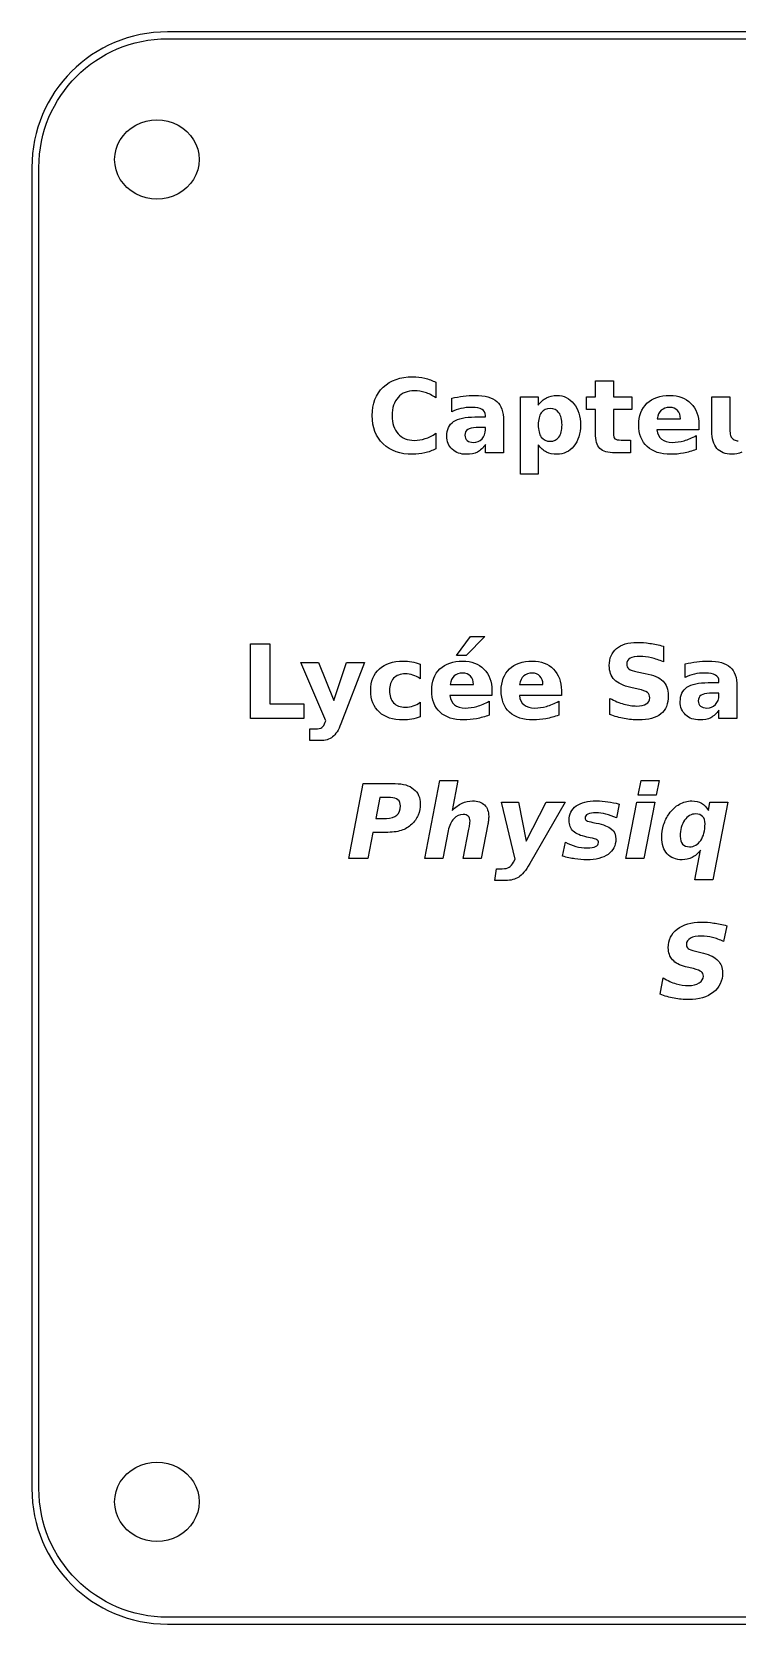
# Model space of a CAD drawing. Extents: x 0 to 60.3, y 0 to 60.3.
# Drawn here: x 0 to 26.7, y 0 to 60.3 of the extents above; entities that cross this region are included whole.
import ezdxf

# ---------------------------------------------------------------- set-up
doc = ezdxf.new("R2010")
doc.units = 0
doc.layers.add('Calque_1', color=7, linetype='CONTINUOUS')

msp = doc.modelspace()

# ---------------------------------------------------------------- linework, layer by layer
at = {"layer": 'Calque_1', "color": 7}
for p, q in [((55.1322, 60.264358), (5.1322, 60.264358)), ((5.1322, 60.000686), (55.1322, 60.000686)), ((5.1322, 60.000686), (5.1322, 60.000686)), ((-0.000612, 55.131545), (-0.000612, 5.13155)), ((0.265013, 5.13155), (0.265013, 55.131545)), ((55.1322, 0.26436), (5.1322, 0.26436)), ((5.1322, 0.00069), (55.1322, 0.00069))]:
    msp.add_line(p, q, dxfattribs=at)
at = {"layer": 'Calque_1', "color": 5}
for p, q in [((6.33229, 55.432292), (6.33229, 55.432292)), ((6.33229, 4.632292), (6.33229, 4.632292))]:
    msp.add_line(p, q, dxfattribs=at)
at = {"layer": 'Calque_1', "color": 6}
for p, q in [((21.329041, 47.054611), (22.007379, 47.054612)), ((21.329041, 46.452064), (21.329041, 47.054611)), ((22.007379, 47.054612), (22.007379, 46.452065)), ((15.286514, 46.999662), (15.286514, 46.414168)), ((18.484941, 43.5227), (18.484941, 46.452065)), ((18.484941, 46.452065), (19.163281, 46.452065)), ((19.163281, 46.452065), (19.163281, 46.141318)), ((20.991766, 45.966995), (20.991766, 46.452064)), ((20.991766, 46.452064), (21.329041, 46.452064)), ((22.007379, 46.452065), (22.706561, 46.452065)), ((22.706561, 46.452065), (22.706561, 45.966996)), ((25.730666, 45.15602), (25.730666, 46.452065)), ((25.730666, 46.452065), (26.412795, 46.452065)), ((26.412795, 46.452065), (26.412795, 46.239847)), ((15.889062, 45.877936), (15.889062, 46.395217)), ((19.614244, 46.010576), (19.614244, 46.010576)), ((21.329041, 45.966995), (20.991766, 45.966995)), ((21.329041, 45.066964), (21.329041, 45.966995)), ((22.706561, 45.966996), (22.007379, 45.966996)), ((22.007379, 45.966996), (22.007379, 45.066965)), ((16.766355, 45.688461), (17.166158, 45.688461)), ((17.166162, 45.284876), (16.813725, 45.284867)), ((17.166158, 45.688461), (17.166158, 45.741511)), ((17.166162, 45.207186), (17.166162, 45.284876)), ((17.850182, 45.540665), (17.850182, 44.329886)), ((17.850182, 45.540657), (17.850182, 45.540665)), ((25.241807, 45.20339), (23.655857, 45.20339)), ((23.663436, 45.622142), (24.54452, 45.622142)), ((25.241807, 45.396661), (25.241807, 45.39666)), ((25.241807, 45.39666), (25.241807, 45.20339)), ((15.286514, 45.070748), (15.286514, 44.48526)), ((17.166158, 44.329886), (17.166158, 44.644424)), ((19.163281, 44.636847), (19.163281, 44.636844)), ((19.163281, 44.636844), (19.163281, 43.5227)), ((22.29918, 44.814955), (22.647824, 44.814955)), ((22.647824, 44.814955), (22.647824, 44.329885)), ((25.141382, 44.981699), (25.141382, 44.458734)), ((25.730647, 45.156022), (25.730666, 45.15602)), ((17.850182, 44.329886), (17.166158, 44.329886)), ((22.647824, 44.329885), (22.066119, 44.329885)), ((19.163281, 43.5227), (18.484941, 43.5227)), ((16.065277, 36.666946), (16.599611, 37.379392)), ((17.13584, 37.379392), (16.436658, 36.666946)), ((16.599611, 37.379392), (17.13584, 37.379392)), ((8.277638, 37.104645), (9.007137, 37.104645)), ((8.277638, 34.275705), (8.277638, 37.104645)), ((9.007137, 37.104645), (9.007137, 34.827093)), ((23.896496, 37.01559), (23.896496, 36.416832)), ((23.896496, 37.015589), (23.896496, 37.01559)), ((10.174336, 36.397884), (10.852675, 36.397884)), ((11.119844, 34.194231), (10.174336, 36.397884)), ((10.852675, 36.397884), (11.423011, 34.957834)), ((11.423011, 34.957834), (11.90808, 36.397884)), ((12.586419, 36.397884), (11.693967, 34.074856)), ((11.90808, 36.397884), (12.586419, 36.397884)), ((14.699124, 36.331566), (14.699124, 35.778284)), ((14.699124, 36.331556), (14.699124, 36.331566)), ((16.436658, 36.666946), (16.065277, 36.666946)), ((24.720735, 35.823755), (24.720735, 36.341036)), ((15.828427, 35.567961), (16.70951, 35.567961)), ((18.458412, 35.567961), (19.339496, 35.567961)), ((22.901724, 36.045449), (23.212471, 35.982919)), ((25.598028, 35.63428), (25.997832, 35.63428)), ((25.997832, 35.63428), (25.997832, 35.68733)), ((17.406797, 35.149209), (15.820847, 35.149209)), ((17.406797, 35.34248), (17.406797, 35.342479)), ((17.406797, 35.342479), (17.406797, 35.149209)), ((20.036783, 35.149209), (18.450833, 35.149209)), ((20.036783, 35.34248), (20.036783, 35.342479)), ((20.036783, 35.342479), (20.036783, 35.149209)), ((21.874741, 34.423497), (21.874741, 35.039308)), ((22.949095, 35.389846), (22.666769, 35.452376)), ((25.997836, 35.230695), (25.645399, 35.230686)), ((25.997836, 35.153005), (25.997836, 35.230695)), ((26.681856, 35.486484), (26.681856, 34.275705)), ((26.681856, 35.486476), (26.681856, 35.486484)), ((9.007137, 34.827093), (10.288024, 34.827093)), ((10.288024, 34.827093), (10.288024, 34.275705)), ((14.699124, 34.893405), (14.699124, 34.338228)), ((17.306373, 34.927518), (17.306373, 34.404553)), ((19.936358, 34.927518), (19.936358, 34.404553)), ((25.997832, 34.275705), (25.997832, 34.590243)), ((10.288024, 34.275705), (8.277638, 34.275705)), ((10.5154, 33.438203), (10.5154, 33.883481)), ((10.5154, 33.883481), (10.727618, 33.883481)), ((11.100894, 34.135491), (11.119844, 34.194231)), ((26.681856, 34.275705), (25.997832, 34.275705)), ((10.907624, 33.438203), (10.5154, 33.438203)), ((11.989557, 28.984037), (12.540944, 31.812974)), ((12.540944, 31.812974), (13.751723, 31.812974)), ((14.869659, 28.984036), (15.44189, 31.932348)), ((15.44189, 31.932348), (16.124019, 31.932348)), ((16.124019, 31.932348), (15.902327, 30.795467)), ((22.941515, 31.379064), (23.051414, 31.932346)), ((23.625539, 31.379064), (22.941515, 31.379064)), ((23.051414, 31.932346), (23.733542, 31.932346)), ((23.733542, 31.932346), (23.625539, 31.379064)), ((13.170018, 31.284324), (13.014645, 30.494191)), ((13.569822, 31.284327), (13.170018, 31.284324)), ((17.772494, 31.106212), (18.412937, 31.106212)), ((18.28599, 28.957502), (17.772494, 31.106212)), ((18.412937, 31.106212), (18.704737, 29.635846)), ((18.704737, 29.635846), (19.456974, 31.106212)), ((20.182683, 31.106212), (18.839268, 28.783184)), ((19.456974, 31.106212), (20.182683, 31.106212)), ((22.22149, 31.039894), (22.121066, 30.513139)), ((22.221491, 31.03991), (22.22149, 31.039894)), ((22.479183, 28.984034), (22.89225, 31.106212)), ((22.89225, 31.106212), (23.574379, 31.106212)), ((23.574379, 31.106212), (23.159417, 28.984034)), ((25.599923, 30.795465), (25.656773, 31.106212)), ((25.599925, 30.795462), (25.599923, 30.795465)), ((25.656773, 31.106212), (26.340796, 31.106212)), ((26.340796, 31.106212), (25.770461, 28.176848)), ((13.014645, 30.494191), (13.418238, 30.494191)), ((17.253318, 30.276289), (17.001309, 28.984034)), ((17.253297, 30.276295), (17.253318, 30.276289)), ((21.2324, 30.342619), (21.355562, 30.319879)), ((12.908537, 29.965544), (12.719056, 28.984037)), ((13.389816, 29.965544), (12.908537, 29.965544)), ((15.754532, 30.028072), (15.549893, 28.984036)), ((16.321075, 28.984034), (16.535188, 30.090598)), ((20.086045, 29.065523), (20.188364, 29.597963)), ((21.130085, 29.764708), (21.006923, 29.787448)), ((12.719056, 28.984037), (11.989557, 28.984037)), ((15.549893, 28.984036), (14.869659, 28.984036)), ((17.001309, 28.984034), (16.321075, 28.984034)), ((18.22346, 28.843814), (18.28599, 28.957502)), ((23.159417, 28.984034), (22.479183, 28.984034)), ((24.885582, 29.421734), (24.885583, 29.421733)), ((25.086437, 28.176848), (25.304339, 29.290992)), ((17.516696, 28.146531), (17.586806, 28.591809)), ((17.586806, 28.591809), (17.800919, 28.591809)), ((17.927868, 28.146531), (17.516696, 28.146531)), ((25.770461, 28.176848), (25.086437, 28.176848)), ((26.294371, 26.432246), (26.176893, 25.833489)), ((26.294369, 26.432253), (26.294371, 26.432246)), ((25.113911, 25.465898), (25.413289, 25.391998)), ((25.03243, 24.810298), (24.734946, 24.884198)), ((23.77239, 23.840155), (23.887971, 24.455967))]:
    msp.add_line(p, q, dxfattribs=at)
at = {"layer": 'Calque_1', "color": 7}
for points in [[(5.1322, 60.264358), (2.291199, 60.264358), (-0.000612, 57.972546), (-0.000612, 55.131545)], [(0.265013, 55.131545), (0.265013, 57.830544), (2.433202, 60.000686), (5.1322, 60.000686)], [(-0.000612, 5.13155), (-0.000612, 2.29054), (2.291199, 0.00069), (5.1322, 0.00069)], [(5.1322, 0.26436), (2.433202, 0.26436), (0.265013, 2.43255), (0.265013, 5.13155)]]:
    msp.add_open_spline(points, degree=3, dxfattribs=at)
at = {"layer": 'Calque_1', "color": 5}
for points in [[(3.13229, 55.432292), (3.13229, 55.96819), (3.437248, 56.463381), (3.93229, 56.73133)], [(3.93229, 56.73133), (4.427332, 56.999279), (5.037248, 56.999279), (5.53229, 56.73133)], [(5.53229, 56.73133), (6.027332, 56.463381), (6.33229, 55.96819), (6.33229, 55.432292)], [(3.93229, 54.133254), (3.437248, 54.401203), (3.13229, 54.896394), (3.13229, 55.432292)], [(6.33229, 55.432292), (6.33229, 54.896394), (6.027332, 54.401203), (5.53229, 54.133254)], [(5.53229, 54.133254), (5.037248, 53.865305), (4.427332, 53.865305), (3.93229, 54.133254)], [(3.93229, 5.93133), (4.427332, 6.199279), (5.037248, 6.199279), (5.53229, 5.93133)], [(3.13229, 4.632292), (3.13229, 5.16819), (3.437248, 5.663381), (3.93229, 5.93133)], [(5.53229, 5.93133), (6.027332, 5.663381), (6.33229, 5.16819), (6.33229, 4.632292)], [(3.93229, 3.333254), (3.437248, 3.601203), (3.13229, 4.096394), (3.13229, 4.632292)], [(6.33229, 4.632292), (6.33229, 4.096394), (6.027332, 3.601203), (5.53229, 3.333254)], [(5.53229, 3.333254), (5.037248, 3.065305), (4.427332, 3.065305), (3.93229, 3.333254)]]:
    msp.add_open_spline(points, degree=3, dxfattribs=at)
at = {"layer": 'Calque_1', "color": 6}
for points in [[(13.293182, 46.813968), (13.56856, 47.077977), (13.941836, 47.209981), (14.41301, 47.209981)], [(14.41301, 47.209981), (14.570911, 47.209981), (14.722495, 47.192298), (14.867763, 47.156931)], [(14.867763, 47.156931), (15.013031, 47.121558), (15.152615, 47.069135), (15.286514, 46.999662)], [(12.880115, 45.741509), (12.880115, 46.193736), (13.017804, 46.551222), (13.293182, 46.813968)], [(13.857833, 46.431219), (13.708776, 46.264476), (13.634247, 46.034574), (13.634247, 45.741511)], [(14.471749, 46.681333), (14.21153, 46.681333), (14.006891, 46.597962), (13.857833, 46.431219)], [(14.886711, 46.616913), (14.755338, 46.65986), (14.617018, 46.681333), (14.471749, 46.681333)], [(15.286514, 46.414168), (15.151352, 46.506383), (15.018084, 46.573964), (14.886711, 46.616913)], [(15.889062, 46.395217), (16.03433, 46.43059), (16.18023, 46.457117), (16.326761, 46.474797)], [(16.326761, 46.474797), (16.473292, 46.493744), (16.619824, 46.503217), (16.766355, 46.503217)], [(16.766355, 46.503217), (17.149105, 46.503217), (17.425115, 46.427425), (17.594384, 46.275841)], [(19.163281, 46.141318), (19.256758, 46.265111), (19.36034, 46.356062), (19.474028, 46.414169)], [(19.474028, 46.414169), (19.587716, 46.473542), (19.718457, 46.503229), (19.866252, 46.503229)], [(19.866252, 46.503229), (20.127735, 46.503229), (20.342479, 46.399015), (20.510485, 46.190586)], [(23.276897, 46.205742), (23.486588, 46.404065), (23.774598, 46.503226), (24.140927, 46.503226)], [(24.140927, 46.503226), (24.474412, 46.503226), (24.740947, 46.402801), (24.940533, 46.201952)], [(16.237705, 46.008677), (16.112648, 45.979624), (15.996434, 45.936043), (15.889062, 45.877936)], [(16.643193, 46.052257), (16.497925, 46.052257), (16.362762, 46.03773), (16.237705, 46.008677)], [(17.039207, 45.976467), (16.954572, 46.026994), (16.822568, 46.052257), (16.643193, 46.052257)], [(17.166158, 45.741511), (17.166158, 45.848883), (17.123841, 45.927202), (17.039207, 45.976467)], [(17.594384, 46.275841), (17.764916, 46.12552), (17.850182, 45.880458), (17.850182, 45.540657)], [(19.278864, 45.849518), (19.201809, 45.743409), (19.163281, 45.58993), (19.163281, 45.389081)], [(19.614244, 46.010576), (19.468975, 46.010576), (19.357182, 45.95689), (19.278864, 45.849518)], [(19.945834, 45.851413), (19.870042, 45.957522), (19.759512, 46.010576), (19.614244, 46.010576)], [(20.061417, 45.389081), (20.061417, 45.591193), (20.022889, 45.745304), (19.945834, 45.851413)], [(20.510485, 46.190586), (20.678491, 45.983421), (20.762494, 45.716254), (20.762494, 45.389085)], [(22.964254, 45.389082), (22.964254, 45.735199), (23.068468, 46.007419), (23.276897, 46.205742)], [(23.816915, 45.940469), (23.734807, 45.867203), (23.683647, 45.761094), (23.663436, 45.622142)], [(24.137137, 46.052262), (24.005764, 46.052262), (23.899024, 46.014998), (23.816915, 45.940469)], [(24.430831, 45.932889), (24.356302, 46.012471), (24.258404, 46.052262), (24.137137, 46.052262)], [(24.54452, 45.622142), (24.54452, 45.750989), (24.506624, 45.854571), (24.430831, 45.932889)], [(24.940533, 46.201952), (25.141382, 46.001103), (25.241807, 45.732673), (25.241807, 45.396661)], [(26.410895, 45.805938), (26.409628, 45.632879), (26.408995, 45.517296), (26.408995, 45.459189)], [(26.412795, 46.239847), (26.412795, 46.124896), (26.412162, 45.980259), (26.410895, 45.805938)], [(13.293182, 44.669051), (13.017804, 44.93306), (12.880115, 45.290546), (12.880115, 45.741509)], [(13.634247, 45.741511), (13.634247, 45.449712), (13.708776, 45.220441), (13.857833, 45.053698)], [(15.703371, 44.966541), (15.703371, 45.215392), (15.788637, 45.397924), (15.959169, 45.514139)], [(15.959169, 45.514139), (16.130964, 45.630354), (16.400026, 45.688461), (16.766355, 45.688461)], [(16.493504, 45.212867), (16.422765, 45.164867), (16.387395, 45.094128), (16.387395, 45.000649)], [(16.813725, 45.284867), (16.672246, 45.284867), (16.565506, 45.260867), (16.493504, 45.212867)], [(17.035421, 44.862332), (17.122582, 44.954545), (17.166162, 45.069497), (17.166162, 45.207186)], [(19.163281, 45.389081), (19.163281, 45.188232), (19.201809, 45.034121), (19.278864, 44.926749)], [(19.945834, 44.926749), (20.022889, 45.032858), (20.061417, 45.186969), (20.061417, 45.389081)], [(20.762494, 45.389085), (20.762494, 45.061916), (20.678491, 44.794117), (20.510485, 44.585689)], [(23.282581, 44.566738), (23.070363, 44.762534), (22.964254, 45.036649), (22.964254, 45.389082)], [(23.655857, 45.20339), (23.672277, 45.044227), (23.729753, 44.924854), (23.828284, 44.845273)], [(26.408995, 45.459189), (26.408995, 45.288656), (26.413415, 45.165494), (26.422255, 45.089702)], [(14.41301, 44.274932), (13.941836, 44.274932), (13.56856, 44.406305), (13.293182, 44.669051)], [(13.857833, 45.053698), (14.006891, 44.886955), (14.21153, 44.803584), (14.471749, 44.803584)], [(14.471749, 44.803584), (14.617018, 44.803584), (14.755338, 44.825057), (14.886711, 44.868004)], [(14.886711, 44.868004), (15.018084, 44.910951), (15.151352, 44.978532), (15.286514, 45.070748)], [(15.90801, 44.466313), (15.771584, 44.59516), (15.703371, 44.761902), (15.703371, 44.966541)], [(16.387395, 45.000649), (16.387395, 44.914752), (16.415818, 44.847171), (16.472665, 44.797906)], [(16.472665, 44.797906), (16.530772, 44.749906), (16.610985, 44.725906), (16.713305, 44.725906)], [(16.713305, 44.725906), (16.840888, 44.725906), (16.94826, 44.771381), (17.035421, 44.862332)], [(17.166158, 44.644424), (17.075208, 44.515577), (16.972889, 44.421469), (16.8592, 44.362098)], [(19.474028, 44.362101), (19.36034, 44.421474), (19.256758, 44.513056), (19.163281, 44.636847)], [(19.278864, 44.926749), (19.357182, 44.82064), (19.468975, 44.767586), (19.614244, 44.767586)], [(19.614244, 44.767586), (19.759512, 44.767586), (19.870042, 44.82064), (19.945834, 44.926749)], [(21.495784, 44.496628), (21.384622, 44.609053), (21.329041, 44.799165), (21.329041, 45.066964)], [(22.007379, 45.066965), (22.007379, 44.968435), (22.026959, 44.901485), (22.066119, 44.866115)], [(22.066119, 44.866115), (22.105279, 44.832008), (22.182966, 44.814955), (22.29918, 44.814955)], [(23.828284, 44.845273), (23.926814, 44.765691), (24.064503, 44.7259), (24.241351, 44.7259)], [(24.241351, 44.7259), (24.384093, 44.7259), (24.529993, 44.746743), (24.679051, 44.78843)], [(24.679051, 44.78843), (24.829372, 44.831377), (24.983482, 44.8958), (25.141382, 44.981699)], [(25.922022, 44.500421), (25.794439, 44.650742), (25.730647, 44.869275), (25.730647, 45.156022)], [(26.422255, 45.089702), (26.431095, 45.015173), (26.446252, 44.960856), (26.467725, 44.926749)], [(26.467725, 44.926749), (26.495518, 44.882536), (26.53152, 44.848429), (26.575729, 44.82443)], [(26.575729, 44.82443), (26.621202, 44.80043), (26.672994, 44.78843), (26.731103, 44.78843)], [(14.867763, 44.327992), (14.722495, 44.292619), (14.570911, 44.274932), (14.41301, 44.274932)], [(15.286514, 44.48526), (15.152615, 44.415784), (15.013031, 44.363361), (14.867763, 44.327992)], [(16.444239, 44.274938), (16.224442, 44.274938), (16.045699, 44.33873), (15.90801, 44.466313)], [(16.8592, 44.362098), (16.745512, 44.303991), (16.607192, 44.274938), (16.444239, 44.274938)], [(19.866252, 44.274941), (19.718457, 44.274941), (19.587716, 44.303994), (19.474028, 44.362101)], [(20.510485, 44.585689), (20.342479, 44.378524), (20.127735, 44.274941), (19.866252, 44.274941)], [(22.066119, 44.329885), (21.79832, 44.329885), (21.608209, 44.385466), (21.495784, 44.496628)], [(24.178823, 44.274938), (23.79481, 44.274938), (23.496062, 44.372205), (23.282581, 44.566738)], [(24.660103, 44.322308), (24.499676, 44.290728), (24.33925, 44.274938), (24.178823, 44.274938)], [(25.141382, 44.458734), (24.980955, 44.398101), (24.820529, 44.352625), (24.660103, 44.322308)], [(26.482883, 44.274939), (26.237822, 44.274939), (26.050869, 44.3501), (25.922022, 44.500421)], [(26.859949, 44.362099), (26.746261, 44.303992), (26.620572, 44.274939), (26.482883, 44.274939)], [(21.850109, 36.27851), (21.850109, 36.560204), (21.94106, 36.776843), (22.122961, 36.928427)], [(22.122961, 36.928427), (22.304862, 37.080011), (22.566345, 37.155803), (22.907409, 37.155803)], [(22.907409, 37.155803), (23.062783, 37.155803), (23.222578, 37.143803), (23.386794, 37.119803)], [(23.386794, 37.119803), (23.551011, 37.097063), (23.720911, 37.062325), (23.896496, 37.015589)], [(13.149176, 36.153447), (13.365183, 36.350506), (13.664562, 36.449036), (14.047312, 36.449036)], [(14.047312, 36.449036), (14.158474, 36.449036), (14.267741, 36.438929), (14.375113, 36.418716)], [(14.375113, 36.418716), (14.483748, 36.399769), (14.591752, 36.370716), (14.699124, 36.331556)], [(15.441887, 36.151561), (15.651578, 36.349884), (15.939588, 36.449045), (16.305917, 36.449045)], [(16.305917, 36.449045), (16.639402, 36.449045), (16.905938, 36.34862), (17.105523, 36.147771)], [(18.071873, 36.151561), (18.281564, 36.349884), (18.569574, 36.449045), (18.935903, 36.449045)], [(18.935903, 36.449045), (19.269388, 36.449045), (19.535923, 36.34862), (19.735509, 36.147771)], [(22.045274, 35.74228), (21.915164, 35.874917), (21.850109, 36.05366), (21.850109, 36.27851)], [(22.636453, 36.555151), (22.553082, 36.507151), (22.511396, 36.432622), (22.511396, 36.331564)], [(22.511396, 36.331564), (22.511396, 36.255772), (22.539186, 36.196402), (22.594766, 36.153453)], [(23.022992, 36.627151), (22.84867, 36.627151), (22.719824, 36.603151), (22.636453, 36.555151)], [(23.441744, 36.574101), (23.293949, 36.609468), (23.154365, 36.627151), (23.022992, 36.627151)], [(23.896496, 36.416832), (23.741122, 36.486308), (23.589538, 36.538731), (23.441744, 36.574101)], [(24.720735, 36.341036), (24.866003, 36.376409), (25.011903, 36.402936), (25.158434, 36.420616)], [(25.158434, 36.420616), (25.304965, 36.439563), (25.451497, 36.449036), (25.598028, 36.449036)], [(25.598028, 36.449036), (25.980779, 36.449036), (26.256788, 36.373244), (26.426057, 36.22166)], [(26.426057, 36.22166), (26.59659, 36.071339), (26.681856, 35.826277), (26.681856, 35.486476)], [(12.825164, 35.334892), (12.825164, 35.684799), (12.933168, 35.95765), (13.149176, 36.153447)], [(13.689194, 35.797227), (13.584349, 35.687328), (13.531926, 35.533218), (13.531926, 35.334895)], [(14.132578, 35.963969), (13.943098, 35.963969), (13.795303, 35.908388), (13.689194, 35.797227)], [(14.420588, 35.918499), (14.328375, 35.948812), (14.232371, 35.963969), (14.132578, 35.963969)], [(14.699124, 35.778284), (14.606911, 35.841444), (14.514065, 35.888182), (14.420588, 35.918499)], [(15.129244, 35.334901), (15.129244, 35.681018), (15.233458, 35.953238), (15.441887, 36.151561)], [(15.981906, 35.886287), (15.899797, 35.813022), (15.848638, 35.706913), (15.828427, 35.567961)], [(16.302127, 35.998081), (16.170754, 35.998081), (16.064014, 35.960816), (15.981906, 35.886287)], [(16.595822, 35.878708), (16.521293, 35.95829), (16.423394, 35.998081), (16.302127, 35.998081)], [(16.70951, 35.567961), (16.70951, 35.696807), (16.671614, 35.800389), (16.595822, 35.878708)], [(17.105523, 36.147771), (17.306372, 35.946922), (17.406797, 35.678492), (17.406797, 35.34248)], [(17.75923, 35.334901), (17.75923, 35.681018), (17.863444, 35.953238), (18.071873, 36.151561)], [(18.611891, 35.886287), (18.529783, 35.813022), (18.478623, 35.706913), (18.458412, 35.567961)], [(18.932113, 35.998081), (18.80074, 35.998081), (18.693999, 35.960816), (18.611891, 35.886287)], [(19.225807, 35.878708), (19.151278, 35.95829), (19.05338, 35.998081), (18.932113, 35.998081)], [(19.339496, 35.567961), (19.339496, 35.696807), (19.3016, 35.800389), (19.225807, 35.878708)], [(19.735509, 36.147771), (19.936358, 35.946922), (20.036783, 35.678492), (20.036783, 35.34248)], [(22.666769, 35.452376), (22.383812, 35.513009), (22.176647, 35.609644), (22.045274, 35.74228)], [(22.594766, 36.153453), (22.651613, 36.111766), (22.753932, 36.075765), (22.901724, 36.045449)], [(23.212471, 35.982919), (23.527008, 35.919759), (23.750595, 35.823756), (23.883232, 35.694909)], [(23.883232, 35.694909), (24.015868, 35.566063), (24.082186, 35.382899), (24.082186, 35.145417)], [(25.069379, 35.954496), (24.944322, 35.925443), (24.828107, 35.881862), (24.720735, 35.823755)], [(24.790843, 35.459958), (24.962638, 35.576173), (25.2317, 35.63428), (25.598028, 35.63428)], [(25.474866, 35.998076), (25.329598, 35.998076), (25.194436, 35.983549), (25.069379, 35.954496)], [(25.87088, 35.922286), (25.786245, 35.972813), (25.654241, 35.998076), (25.474866, 35.998076)], [(25.997832, 35.68733), (25.997832, 35.794702), (25.955515, 35.873021), (25.87088, 35.922286)], [(13.149176, 34.514442), (12.933168, 34.711502), (12.825164, 34.984985), (12.825164, 35.334892)], [(13.531926, 35.334895), (13.531926, 35.136572), (13.584349, 34.98183), (13.689194, 34.870668)], [(15.447571, 34.512557), (15.235353, 34.708353), (15.129244, 34.982468), (15.129244, 35.334901)], [(15.820847, 35.149209), (15.837267, 34.990046), (15.894743, 34.870673), (15.993274, 34.791092)], [(18.077557, 34.512557), (17.865339, 34.708353), (17.75923, 34.982468), (17.75923, 35.334901)], [(18.450833, 35.149209), (18.467253, 34.990046), (18.524729, 34.870673), (18.62326, 34.791092)], [(21.874741, 35.039308), (22.055379, 34.943305), (22.229701, 34.87067), (22.397706, 34.821405)], [(23.292054, 35.261), (23.235207, 35.309), (23.120888, 35.351949), (22.949095, 35.389846)], [(23.252262, 34.828985), (23.336897, 34.882038), (23.379214, 34.95783), (23.379214, 35.056361)], [(23.379214, 35.056361), (23.379214, 35.144785), (23.350161, 35.212998), (23.292054, 35.261)], [(24.082186, 35.145417), (24.082186, 34.833406), (23.989341, 34.600976), (23.80365, 34.448129)], [(24.535044, 34.91236), (24.535044, 35.161211), (24.62031, 35.343743), (24.790843, 35.459958)], [(25.325177, 35.158686), (25.254438, 35.110686), (25.219068, 35.039947), (25.219068, 34.946468)], [(25.645399, 35.230686), (25.50392, 35.230686), (25.39718, 35.206686), (25.325177, 35.158686)], [(25.867094, 34.808151), (25.954255, 34.900364), (25.997836, 35.015316), (25.997836, 35.153005)], [(14.047312, 34.220748), (13.664562, 34.220748), (13.365183, 34.318646), (13.149176, 34.514442)], [(13.689194, 34.870668), (13.795303, 34.760769), (13.943098, 34.70582), (14.132578, 34.70582)], [(14.132578, 34.70582), (14.238687, 34.70582), (14.339112, 34.72161), (14.433852, 34.75319)], [(14.433852, 34.75319), (14.529855, 34.78477), (14.618279, 34.831508), (14.699124, 34.893405)], [(16.343813, 34.220757), (15.9598, 34.220757), (15.661052, 34.318024), (15.447571, 34.512557)], [(15.993274, 34.791092), (16.091804, 34.71151), (16.229493, 34.671719), (16.406341, 34.671719)], [(16.406341, 34.671719), (16.549083, 34.671719), (16.694983, 34.692562), (16.844041, 34.734249)], [(17.306373, 34.404553), (17.145946, 34.34392), (16.98552, 34.298444), (16.825093, 34.268127)], [(16.844041, 34.734249), (16.994362, 34.777196), (17.148472, 34.841619), (17.306373, 34.927518)], [(18.973799, 34.220757), (18.589786, 34.220757), (18.291038, 34.318024), (18.077557, 34.512557)], [(18.62326, 34.791092), (18.72179, 34.71151), (18.859479, 34.671719), (19.036327, 34.671719)], [(19.036327, 34.671719), (19.179069, 34.671719), (19.324969, 34.692562), (19.474026, 34.734249)], [(19.936358, 34.404553), (19.775931, 34.34392), (19.615505, 34.298444), (19.455078, 34.268127)], [(19.474026, 34.734249), (19.624347, 34.777196), (19.778458, 34.841619), (19.936358, 34.927518)], [(22.416654, 34.271913), (22.236017, 34.30602), (22.055379, 34.356548), (21.874741, 34.423497)], [(22.397706, 34.821405), (22.566975, 34.773405), (22.729928, 34.749405), (22.886565, 34.749405)], [(22.886565, 34.749405), (23.045729, 34.749405), (23.167628, 34.775932), (23.252262, 34.828985)], [(23.80365, 34.448129), (23.619223, 34.296545), (23.336897, 34.220753), (22.956673, 34.220753)], [(24.739683, 34.412132), (24.603257, 34.540979), (24.535044, 34.707721), (24.535044, 34.91236)], [(25.275912, 34.220757), (25.056115, 34.220757), (24.877372, 34.284549), (24.739683, 34.412132)], [(25.219068, 34.946468), (25.219068, 34.860571), (25.247491, 34.79299), (25.304338, 34.743725)], [(25.304338, 34.743725), (25.362445, 34.695725), (25.442658, 34.671725), (25.544978, 34.671725)], [(25.544978, 34.671725), (25.672561, 34.671725), (25.779933, 34.7172), (25.867094, 34.808151)], [(25.997832, 34.590243), (25.906881, 34.461396), (25.804562, 34.367288), (25.690874, 34.307917)], [(10.727618, 33.883481), (10.842569, 33.883481), (10.925941, 33.901798), (10.977732, 33.938431)], [(10.977732, 33.938431), (11.030785, 33.975064), (11.071839, 34.040751), (11.100894, 34.135491)], [(11.693967, 34.074856), (11.60428, 33.838637), (11.499434, 33.67379), (11.37943, 33.580313)], [(14.375113, 34.251068), (14.266478, 34.230855), (14.157211, 34.220748), (14.047312, 34.220748)], [(14.699124, 34.338228), (14.593015, 34.299068), (14.485012, 34.270015), (14.375113, 34.251068)], [(16.825093, 34.268127), (16.664666, 34.236547), (16.50424, 34.220757), (16.343813, 34.220757)], [(19.455078, 34.268127), (19.294652, 34.236547), (19.134226, 34.220757), (18.973799, 34.220757)], [(22.956673, 34.220753), (22.777298, 34.220753), (22.597292, 34.237806), (22.416654, 34.271913)], [(25.690874, 34.307917), (25.577186, 34.24981), (25.438865, 34.220757), (25.275912, 34.220757)], [(11.37943, 33.580313), (11.260689, 33.485573), (11.103421, 33.438203), (10.907624, 33.438203)], [(13.751723, 31.812974), (14.048575, 31.812974), (14.280372, 31.744761), (14.447115, 31.608335)], [(14.447115, 31.608335), (14.615121, 31.473172), (14.699124, 31.284955), (14.699124, 31.043684)], [(13.850252, 31.202847), (13.785832, 31.257167), (13.692355, 31.284327), (13.569822, 31.284327)], [(13.812356, 30.615459), (13.903307, 30.696304), (13.948782, 30.813781), (13.948782, 30.967892)], [(13.948782, 30.967892), (13.948782, 31.070211), (13.915939, 31.14853), (13.850252, 31.202847)], [(14.699124, 31.043684), (14.699124, 30.895889), (14.671334, 30.755042), (14.615754, 30.621143)], [(15.902327, 30.795467), (16.027384, 30.917998), (16.153072, 31.008948), (16.279392, 31.068318)], [(16.279392, 31.068318), (16.405713, 31.127691), (16.537717, 31.157378), (16.675406, 31.157378)], [(16.675406, 31.157378), (16.871203, 31.157378), (17.022155, 31.106218), (17.128264, 31.003899)], [(17.128264, 31.003899), (17.234373, 30.90158), (17.287427, 30.757575), (17.287427, 30.571884)], [(20.332373, 30.420312), (20.332373, 30.656531), (20.421429, 30.838432), (20.59954, 30.966015)], [(20.59954, 30.966015), (20.778915, 31.093598), (21.034713, 31.15739), (21.366935, 31.15739)], [(21.366935, 31.15739), (21.512204, 31.15739), (21.654946, 31.147283), (21.795161, 31.12707)], [(21.795161, 31.12707), (21.93664, 31.108123), (22.07875, 31.07907), (22.221491, 31.03991)], [(24.116295, 30.672304), (24.231246, 30.831467), (24.360725, 30.952103), (24.50473, 31.034211)], [(24.50473, 31.034211), (24.649998, 31.116319), (24.805372, 31.157373), (24.970851, 31.157373)], [(24.970851, 31.157373), (25.116119, 31.157373), (25.239281, 31.127686), (25.340337, 31.068313)], [(25.340337, 31.068313), (25.442656, 31.010206), (25.529186, 30.919256), (25.599925, 30.795462)], [(13.418238, 30.494191), (13.590033, 30.494191), (13.721406, 30.534614), (13.812356, 30.615459)], [(14.377009, 30.272499), (14.264584, 30.165127), (14.130684, 30.086809), (13.97531, 30.037544)], [(14.615754, 30.621143), (14.560174, 30.488507), (14.480592, 30.372292), (14.377009, 30.272499)], [(15.96296, 30.48093), (15.863167, 30.372295), (15.793691, 30.221342), (15.754532, 30.028072)], [(16.324868, 30.645777), (16.184653, 30.645777), (16.064017, 30.590828), (15.96296, 30.48093)], [(16.514348, 30.579457), (16.470135, 30.62367), (16.406975, 30.645777), (16.324868, 30.645777)], [(16.582558, 30.391872), (16.582558, 30.472717), (16.559821, 30.535245), (16.514348, 30.579457)], [(16.535188, 30.090598), (16.550348, 30.162601), (16.561718, 30.223234), (16.569298, 30.272499)], [(16.569298, 30.272499), (16.578138, 30.323026), (16.582558, 30.362817), (16.582558, 30.391872)], [(17.277927, 30.437353), (17.27286, 30.388086), (17.26465, 30.3344), (17.253297, 30.276295)], [(17.287427, 30.571884), (17.287427, 30.531464), (17.28426, 30.48662), (17.277927, 30.437353)], [(20.487747, 30.011035), (20.384164, 30.109564), (20.332373, 30.24599), (20.332373, 30.420312)], [(21.041028, 30.653364), (20.969026, 30.619257), (20.933025, 30.569992), (20.933025, 30.505569)], [(20.933025, 30.505569), (20.933025, 30.467676), (20.953235, 30.437359), (20.993655, 30.414619)], [(20.993655, 30.414619), (21.034075, 30.391879), (21.113657, 30.367879), (21.2324, 30.342619)], [(21.351776, 30.706414), (21.217877, 30.706414), (21.114294, 30.688731), (21.041028, 30.653364)], [(21.725052, 30.657144), (21.593679, 30.689991), (21.469254, 30.706414), (21.351776, 30.706414)], [(21.355562, 30.319879), (21.629677, 30.261772), (21.821684, 30.186612), (21.931582, 30.094398)], [(22.121066, 30.513139), (21.988429, 30.576299), (21.856425, 30.624301), (21.725052, 30.657144)], [(23.833972, 29.776062), (23.833972, 29.939015), (23.857972, 30.097547), (23.905972, 30.251657)], [(23.905972, 30.251657), (23.955239, 30.405768), (24.025346, 30.545983), (24.116295, 30.672304)], [(24.701782, 30.425979), (24.59062, 30.268079), (24.535039, 30.065335), (24.535039, 29.817748)], [(25.126218, 30.664724), (24.954423, 30.664724), (24.812944, 30.585142), (24.701782, 30.425979)], [(25.382016, 30.566194), (25.321383, 30.631881), (25.236117, 30.664724), (25.126218, 30.664724)], [(25.310019, 29.662373), (25.419917, 29.8228), (25.474866, 30.032491), (25.474866, 30.291447)], [(25.474866, 30.291447), (25.474866, 30.408925), (25.443916, 30.500507), (25.382016, 30.566194)], [(13.97531, 30.037544), (13.819937, 29.989544), (13.624772, 29.965544), (13.389816, 29.965544)], [(20.188364, 29.597963), (20.310895, 29.52596), (20.441636, 29.471643), (20.580588, 29.43501)], [(21.006923, 29.787448), (20.764388, 29.837975), (20.59133, 29.912504), (20.487747, 30.011035)], [(21.380199, 29.687018), (21.339779, 29.712285), (21.256408, 29.738181), (21.130085, 29.764708)], [(21.332825, 29.43122), (21.404828, 29.465327), (21.440829, 29.515223), (21.440829, 29.580909)], [(21.440829, 29.580909), (21.440829, 29.626382), (21.420619, 29.661752), (21.380199, 29.687018)], [(22.09643, 29.713543), (22.09643, 29.467218), (21.999795, 29.27458), (21.806526, 29.135628)], [(21.931582, 30.094398), (22.041481, 30.003447), (22.09643, 29.876496), (22.09643, 29.713543)], [(24.042401, 29.156462), (23.903448, 29.308046), (23.833972, 29.514579), (23.833972, 29.776062)], [(24.535039, 29.817748), (24.535039, 29.688901), (24.564726, 29.590371), (24.624099, 29.522158)], [(24.885583, 29.421733), (25.059905, 29.421733), (25.201384, 29.501946), (25.310019, 29.662373)], [(20.550271, 28.963204), (20.398687, 28.985944), (20.243945, 29.02005), (20.086045, 29.065523)], [(20.99555, 28.929094), (20.850282, 28.929094), (20.701856, 28.940464), (20.550271, 28.963204)], [(20.580588, 29.43501), (20.720803, 29.398377), (20.864177, 29.38006), (21.010708, 29.38006)], [(21.806526, 29.135628), (21.613256, 28.997939), (21.342931, 28.929094), (20.99555, 28.929094)], [(21.010708, 29.38006), (21.15345, 29.38006), (21.260822, 29.397113), (21.332825, 29.43122)], [(24.608947, 28.929085), (24.370202, 28.929085), (24.181353, 29.004877), (24.042401, 29.156462)], [(24.982223, 29.016245), (24.868535, 28.958138), (24.74411, 28.929085), (24.608947, 28.929085)], [(24.624099, 29.522158), (24.684732, 29.455209), (24.771893, 29.421734), (24.885582, 29.421734)], [(25.304339, 29.290992), (25.203283, 29.167198), (25.095911, 29.075616), (24.982223, 29.016245)], [(17.800919, 28.591809), (17.912081, 28.591809), (17.997979, 28.610756), (18.058612, 28.648649)], [(18.058612, 28.648649), (18.120512, 28.685282), (18.175461, 28.750337), (18.22346, 28.843814)], [(18.839268, 28.783184), (18.688947, 28.521701), (18.549994, 28.350538), (18.422411, 28.269693)], [(18.422411, 28.269693), (18.294828, 28.187585), (18.12998, 28.146531), (17.927868, 28.146531)], [(24.420409, 26.3053), (24.646522, 26.483411), (24.950322, 26.572467), (25.331809, 26.572467)], [(25.331809, 26.572467), (25.484656, 26.572467), (25.641293, 26.560467), (25.80172, 26.536467)], [(25.80172, 26.536467), (25.96341, 26.513727), (26.127626, 26.478989), (26.294369, 26.432253)], [(24.083134, 25.598538), (24.083134, 25.892864), (24.195559, 26.128451), (24.420409, 26.3053)], [(24.920639, 25.958547), (24.819583, 25.9017), (24.769055, 25.82275), (24.769055, 25.721696)], [(25.346969, 26.043817), (25.165068, 26.043817), (25.022958, 26.015394), (24.920639, 25.958547)], [(25.754352, 25.990757), (25.6154, 26.02613), (25.479606, 26.043817), (25.346969, 26.043817)], [(26.176893, 25.833489), (26.034151, 25.904228), (25.893304, 25.956651), (25.754352, 25.990757)], [(24.244192, 25.141891), (24.13682, 25.259368), (24.083134, 25.411584), (24.083134, 25.598538)], [(24.769055, 25.721696), (24.769055, 25.657269), (24.791162, 25.606741), (24.835375, 25.570112)], [(24.835375, 25.570112), (24.880848, 25.534745), (24.973694, 25.500007), (25.113911, 25.465898)], [(25.413289, 25.391998), (25.663403, 25.328838), (25.846567, 25.237256), (25.962782, 25.117251)], [(24.734946, 24.884198), (24.515149, 24.938518), (24.351564, 25.024416), (24.244192, 25.141891)], [(25.339388, 24.690926), (25.292648, 24.730086), (25.190329, 24.769877), (25.03243, 24.810298)], [(25.962782, 25.117251), (26.08026, 24.99851), (26.138999, 24.8444), (26.138999, 24.654919)], [(23.887971, 24.455967), (24.055977, 24.3587), (24.21893, 24.286066), (24.37683, 24.238065)], [(24.37683, 24.238065), (24.535994, 24.190065), (24.692631, 24.166065), (24.846741, 24.166065)], [(24.846741, 24.166065), (25.013484, 24.166065), (25.148646, 24.200172), (25.252229, 24.268385)], [(25.252229, 24.268385), (25.357075, 24.336598), (25.409498, 24.423759), (25.409498, 24.529868)], [(25.409498, 24.529868), (25.409498, 24.599344), (25.386128, 24.65303), (25.339388, 24.690926)], [(26.138999, 24.654919), (26.138999, 24.347961), (26.022153, 24.101637), (25.78846, 23.915946)], [(24.302935, 23.688571), (24.122297, 23.722678), (23.945449, 23.773206), (23.77239, 23.840155)], [(24.850533, 23.637411), (24.667369, 23.637411), (24.484836, 23.654464), (24.302935, 23.688571)], [(25.78846, 23.915946), (25.556031, 23.730256), (25.243389, 23.637411), (24.850533, 23.637411)]]:
    msp.add_open_spline(points, degree=3, dxfattribs=at)

doc.saveas('drawing.dxf')
